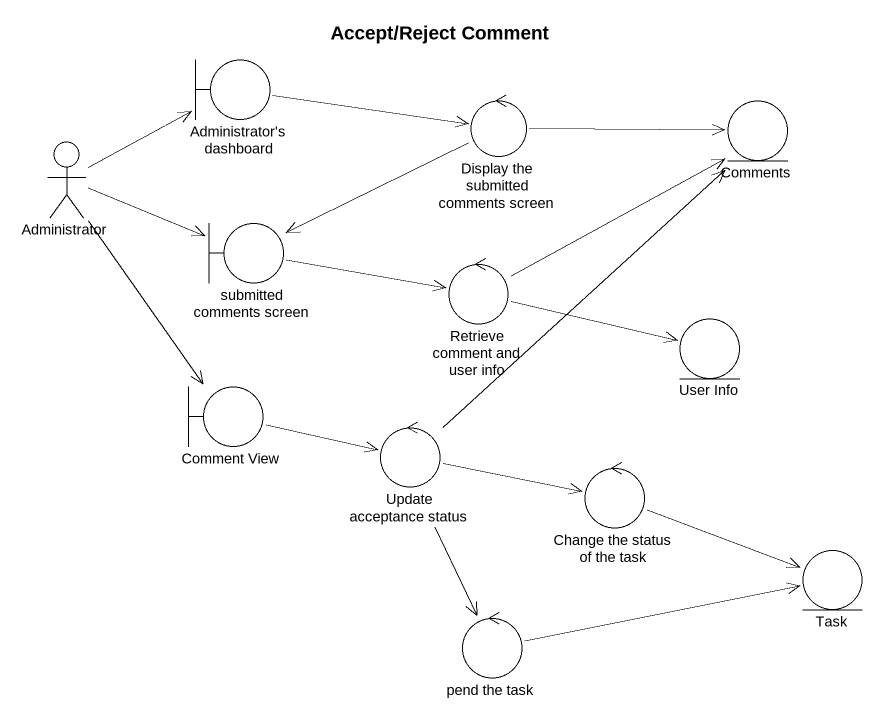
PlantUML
@startuml
title Accept/Reject Comment
boundary "Administrator's dashboard" as Administrator_s_dashboard
control "Display the submitted comments screen" as Display_the_submitted
entity Comments
actor Administrator
boundary "submitted comments screen" as submitted_comments_screen
control "Retrieve comment and user info" as Retrieve_comment_and_user
entity "User Info" as User_Info
boundary "Comment View" as Comment_View
control "Update acceptance status" as Update_acceptance_status
control "Change the status of the task" as Change_the_status_of_the
entity Task
control "pend the task" as pend_the_task
Administrator_s_dashboard -right-> Display_the_submitted
Display_the_submitted -right-> Comments
Display_the_submitted -left-> submitted_comments_screen
Administrator -right-> Administrator_s_dashboard
Administrator -right-> submitted_comments_screen
Administrator --> Comment_View
submitted_comments_screen -right-> Retrieve_comment_and_user
Retrieve_comment_and_user -up-> Comments
Retrieve_comment_and_user -right-> User_Info
Comment_View -right-> Update_acceptance_status
Update_acceptance_status -up-> Comments
Update_acceptance_status -right-> Change_the_status_of_the
Update_acceptance_status --> pend_the_task
Change_the_status_of_the -right-> Task
pend_the_task -right-> Task
@enduml
